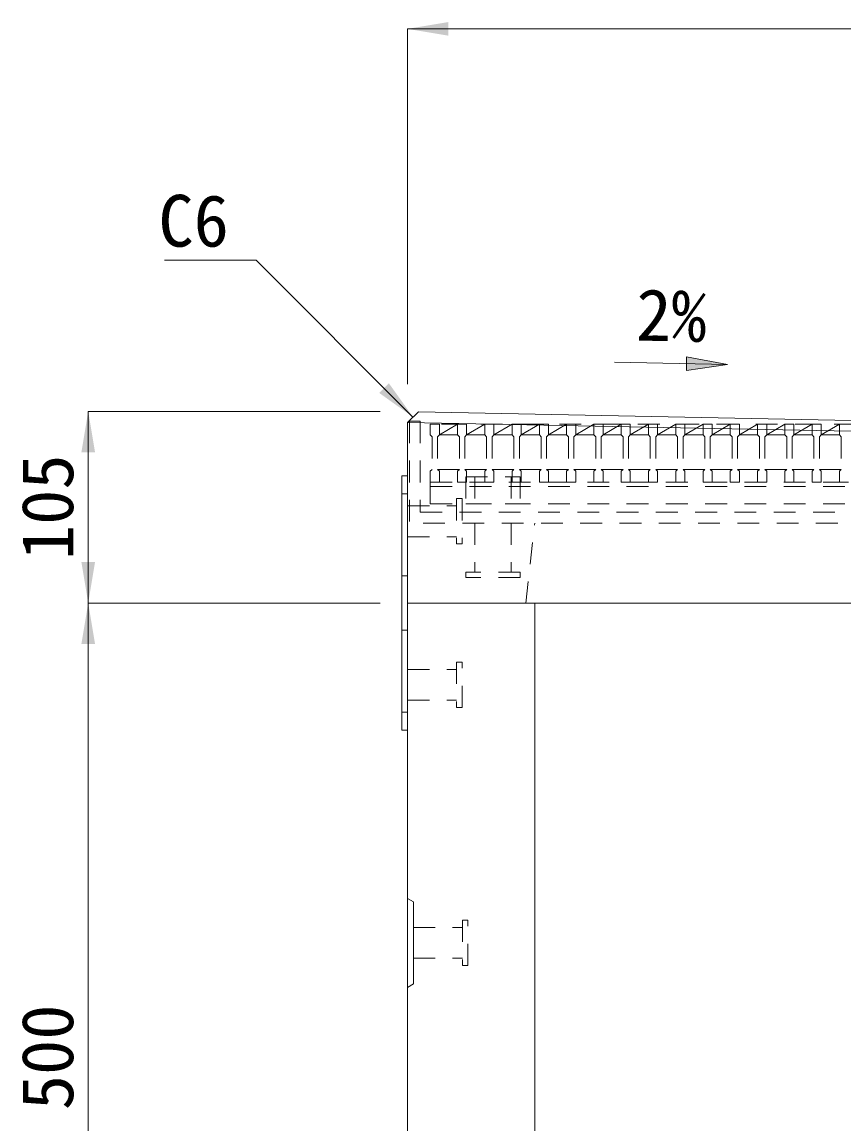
# Model space of a CAD drawing. Units: millimetres at full size, sheet at 1:40. Extents: x 69750 to 116230, y -28801 to 513.
# Drawn here: x 74088 to 74540, y -22546 to -21940 of the extents above; entities that cross this region are included whole.
import ezdxf
from ezdxf.enums import TextEntityAlignment as Align

# ---------------------------------------------------------------- set-up
doc = ezdxf.new("R2010")
doc.units = ezdxf.units.MM
doc.header["$LTSCALE"] = 40
doc.linetypes.add('USER1', pattern=[0.54, 0.3, -0.24])
doc.linetypes.add('USER4', pattern=[0.54, 0.3, -0.24])
for name, color, linetype, lineweight in [('インサート', 92, 'USER1', 5), ('グレーチング', 7, 'USER1', 5), ('ジョイント', 7, 'Continuous', 5), ('受枠', 3, 'USER1', 9), ('寸法線', 7, 'Continuous', 9), ('引出線', 4, 'Continuous', 9), ('本体', 7, 'Continuous', 20)]:
    doc.layers.add(name, color=color, linetype=linetype, lineweight=lineweight)
doc.styles.add('ＭＳ ゴシック', font='')
doc.styles.get('ＭＳ ゴシック').set_extended_font_data('MS Gothic')

# ---------------------------------------------------------------- blocks, each defined once
blk = doc.blocks.new('filled_arrow')
at = {"color": 0, "linetype": 'Continuous', "lineweight": -2}
blk.add_solid([(7.5, 1.25), (0, 0), (7.5, -1.25)], dxfattribs=at)

msp = doc.modelspace()

# ---------------------------------------------------------------- hatches: boundary and pattern name
at = {"layer": '引出線'}
msp.add_hatch(color=256, dxfattribs=at).paths.add_polyline_path([(74453.73, -22123.84), (74453.58, -22131.34), (74476.15, -22128.04)])

# ---------------------------------------------------------------- linework, layer by layer
at = {"layer": 'インサート'}
for p, q in [((74332.25, -22189.74), (74332.25, -22204.74)), ((74332.25, -22189.74), (74362.25, -22189.74)), ((74337.25, -22189.74), (74337.25, -22204.74)), ((74357.25, -22189.74), (74357.25, -22204.74)), ((74362.25, -22189.74), (74362.25, -22204.74)), ((74327.25, -22201.75), (74327.25, -22226.74)), ((74327.25, -22201.75), (74330.25, -22201.75)), ((74330.25, -22201.75), (74330.25, -22226.74)), ((74300.25, -22205.74), (74327.25, -22205.74)), ((74332.25, -22204.74), (74362.25, -22204.74)), ((74337.25, -22215.24), (74337.25, -22242.24)), ((74357.25, -22215.24), (74357.25, -22242.24)), ((74300.25, -22222.75), (74327.25, -22222.75)), ((74327.25, -22226.74), (74330.25, -22226.74)), ((74362.25, -22242.24), (74332.25, -22242.24)), ((74332.25, -22245.24), (74332.25, -22242.24)), ((74362.25, -22245.24), (74332.25, -22245.24)), ((74362.25, -22245.24), (74362.25, -22242.24))]:
    msp.add_line(p, q, dxfattribs=at)
at = {"layer": 'インサート', "linetype": 'USER4', "lineweight": 9}
for p, q in [((74330.25, -22291.74), (74327.25, -22291.74)), ((74327.25, -22291.74), (74327.25, -22316.74)), ((74330.25, -22316.74), (74330.25, -22291.74)), ((74300.25, -22295.74), (74327.25, -22295.74)), ((74300.25, -22295.74), (74300.25, -22312.74)), ((74300.25, -22312.74), (74327.25, -22312.74)), ((74327.25, -22316.74), (74330.25, -22316.74)), ((74333.45, -22433.74), (74330.45, -22433.74)), ((74330.45, -22433.74), (74330.45, -22458.74)), ((74333.45, -22458.74), (74333.45, -22433.74)), ((74303.45, -22437.74), (74330.45, -22437.74)), ((74303.45, -22437.74), (74303.45, -22454.74)), ((74303.45, -22454.74), (74330.45, -22454.74)), ((74330.45, -22458.74), (74333.45, -22458.74))]:
    msp.add_line(p, q, dxfattribs=at)
at = {"layer": 'グレーチング'}
for p, q in [((74827.75, -22160.74), (74312.75, -22160.74)), ((74312.75, -22160.74), (74312.75, -22166.74)), ((74312.75, -22160.74), (74317.75, -22160.74)), ((74317.75, -22160.74), (74317.75, -22166.74)), ((74317.75, -22166.74), (74327.75, -22160.74)), ((74327.75, -22160.74), (74327.75, -22166.74)), ((74327.75, -22160.74), (74332.75, -22160.74)), ((74332.75, -22160.74), (74332.75, -22166.74)), ((74332.75, -22166.74), (74342.75, -22160.74)), ((74342.75, -22160.74), (74342.75, -22166.74)), ((74342.75, -22160.74), (74347.75, -22160.74)), ((74347.75, -22160.74), (74347.75, -22166.74)), ((74347.75, -22166.74), (74357.75, -22160.74)), ((74357.75, -22160.74), (74357.75, -22166.74)), ((74357.75, -22160.74), (74362.75, -22160.74)), ((74362.75, -22160.74), (74362.75, -22166.74)), ((74362.75, -22166.74), (74372.75, -22160.74)), ((74372.75, -22160.74), (74377.75, -22160.74)), ((74372.75, -22160.74), (74372.75, -22166.74)), ((74377.75, -22160.74), (74377.75, -22166.74)), ((74377.75, -22166.74), (74387.75, -22160.74)), ((74387.75, -22160.74), (74387.75, -22166.74)), ((74387.75, -22160.74), (74392.75, -22160.74)), ((74392.75, -22160.74), (74392.75, -22166.74)), ((74392.75, -22166.74), (74402.75, -22160.74)), ((74402.75, -22160.74), (74407.75, -22160.74)), ((74402.75, -22160.74), (74402.75, -22166.74)), ((74407.75, -22160.74), (74407.75, -22166.74)), ((74407.75, -22166.74), (74417.75, -22160.74)), ((74417.75, -22160.74), (74417.75, -22166.74)), ((74417.75, -22160.74), (74422.75, -22160.74)), ((74422.75, -22160.74), (74422.75, -22166.74)), ((74422.75, -22166.74), (74432.75, -22160.74)), ((74432.75, -22160.74), (74437.75, -22160.74)), ((74432.75, -22160.74), (74432.75, -22166.74)), ((74437.75, -22160.74), (74437.75, -22166.74)), ((74437.75, -22166.74), (74447.75, -22160.74)), ((74447.75, -22160.74), (74447.75, -22166.74)), ((74447.75, -22160.74), (74452.75, -22160.74)), ((74452.75, -22160.74), (74452.75, -22166.74)), ((74452.75, -22166.74), (74462.75, -22160.74)), ((74462.75, -22160.74), (74462.75, -22166.74)), ((74462.75, -22160.74), (74467.75, -22160.74)), ((74467.75, -22160.74), (74467.75, -22166.74)), ((74467.75, -22166.74), (74477.75, -22160.74)), ((74477.75, -22160.74), (74482.75, -22160.74)), ((74477.75, -22160.74), (74477.75, -22166.74)), ((74482.75, -22160.74), (74482.75, -22166.74)), ((74482.75, -22166.74), (74492.75, -22160.74)), ((74492.75, -22160.74), (74492.75, -22166.74)), ((74492.75, -22160.74), (74497.75, -22160.74)), ((74497.75, -22160.74), (74497.75, -22166.74)), ((74497.75, -22166.74), (74507.75, -22160.74)), ((74507.75, -22160.74), (74507.75, -22166.74)), ((74507.75, -22160.74), (74512.75, -22160.74)), ((74512.75, -22160.74), (74512.75, -22166.74)), ((74512.75, -22166.74), (74522.75, -22160.74)), ((74522.75, -22160.74), (74522.75, -22166.74)), ((74522.75, -22160.74), (74527.75, -22160.74)), ((74527.75, -22160.74), (74527.75, -22166.74)), ((74527.75, -22166.74), (74537.75, -22160.74)), ((74537.75, -22160.74), (74542.75, -22160.74)), ((74537.75, -22160.74), (74537.75, -22166.74)), ((74312.75, -22166.74), (74313.75, -22167.74)), ((74313.75, -22167.74), (74313.75, -22185.74)), ((74317.75, -22166.74), (74316.75, -22167.74)), ((74316.75, -22167.74), (74316.75, -22185.74)), ((74317.75, -22166.74), (74327.75, -22166.74)), ((74327.75, -22166.74), (74328.75, -22167.74)), ((74328.75, -22167.74), (74328.75, -22185.74)), ((74332.75, -22166.74), (74331.75, -22167.74)), ((74331.75, -22167.74), (74331.75, -22185.74)), ((74332.75, -22166.74), (74342.75, -22166.74)), ((74342.75, -22166.74), (74343.75, -22167.74)), ((74343.75, -22167.74), (74343.75, -22185.74)), ((74347.75, -22166.74), (74346.75, -22167.74)), ((74346.75, -22167.74), (74346.75, -22185.74)), ((74347.75, -22166.74), (74357.75, -22166.74)), ((74357.75, -22166.74), (74358.75, -22167.74)), ((74358.75, -22167.74), (74358.75, -22185.74)), ((74362.75, -22166.74), (74361.75, -22167.74)), ((74361.75, -22167.74), (74361.75, -22185.74)), ((74362.75, -22166.74), (74372.75, -22166.74)), ((74372.75, -22166.74), (74373.75, -22167.74)), ((74373.75, -22167.74), (74373.75, -22185.74)), ((74377.75, -22166.74), (74376.75, -22167.74)), ((74376.75, -22167.74), (74376.75, -22185.74)), ((74377.75, -22166.74), (74387.75, -22166.74)), ((74387.75, -22166.74), (74388.75, -22167.74)), ((74388.75, -22167.74), (74388.75, -22185.74)), ((74392.75, -22166.74), (74391.75, -22167.74)), ((74391.75, -22167.74), (74391.75, -22185.74)), ((74392.75, -22166.74), (74402.75, -22166.74)), ((74402.75, -22166.74), (74403.75, -22167.74)), ((74403.75, -22167.74), (74403.75, -22185.74)), ((74407.75, -22166.74), (74406.75, -22167.74)), ((74406.75, -22167.74), (74406.75, -22185.74)), ((74407.75, -22166.74), (74417.75, -22166.74)), ((74417.75, -22166.74), (74418.75, -22167.74)), ((74418.75, -22167.74), (74418.75, -22185.74)), ((74422.75, -22166.74), (74421.75, -22167.74)), ((74421.75, -22167.74), (74421.75, -22185.74)), ((74422.75, -22166.74), (74432.75, -22166.74)), ((74432.75, -22166.74), (74433.75, -22167.74)), ((74433.75, -22167.74), (74433.75, -22185.74)), ((74437.75, -22166.74), (74436.75, -22167.74)), ((74436.75, -22167.74), (74436.75, -22185.74)), ((74437.75, -22166.74), (74447.75, -22166.74)), ((74447.75, -22166.74), (74448.75, -22167.74)), ((74448.75, -22167.74), (74448.75, -22185.74)), ((74452.75, -22166.74), (74451.75, -22167.74)), ((74451.75, -22167.74), (74451.75, -22185.74)), ((74452.75, -22166.74), (74462.75, -22166.74)), ((74462.75, -22166.74), (74463.75, -22167.74)), ((74463.75, -22167.74), (74463.75, -22185.74)), ((74467.75, -22166.74), (74466.75, -22167.74)), ((74466.75, -22167.74), (74466.75, -22185.74)), ((74467.75, -22166.74), (74477.75, -22166.74)), ((74477.75, -22166.74), (74478.75, -22167.74)), ((74478.75, -22167.74), (74478.75, -22185.74)), ((74482.75, -22166.74), (74481.75, -22167.74)), ((74481.75, -22167.74), (74481.75, -22185.74)), ((74482.75, -22166.74), (74492.75, -22166.74)), ((74492.75, -22166.74), (74493.75, -22167.74)), ((74493.75, -22167.74), (74493.75, -22185.74)), ((74497.75, -22166.74), (74496.75, -22167.74)), ((74496.75, -22167.74), (74496.75, -22185.74)), ((74497.75, -22166.74), (74507.75, -22166.74)), ((74507.75, -22166.74), (74508.75, -22167.74)), ((74508.75, -22167.74), (74508.75, -22185.74)), ((74512.75, -22166.74), (74511.75, -22167.74)), ((74511.75, -22167.74), (74511.75, -22185.74)), ((74512.75, -22166.74), (74522.75, -22166.74)), ((74522.75, -22166.74), (74523.75, -22167.74)), ((74523.75, -22167.74), (74523.75, -22185.74)), ((74527.75, -22166.74), (74526.75, -22167.74)), ((74526.75, -22167.74), (74526.75, -22185.74)), ((74527.75, -22166.74), (74537.75, -22166.74)), ((74537.75, -22166.74), (74538.75, -22167.74)), ((74538.75, -22167.74), (74538.75, -22185.74)), ((74312.75, -22186.74), (74313.75, -22185.74)), ((74317.75, -22186.74), (74316.75, -22185.74)), ((74316.75, -22185.74), (74328.75, -22185.74)), ((74327.75, -22186.74), (74328.75, -22185.74)), ((74332.75, -22186.74), (74331.75, -22185.74)), ((74331.75, -22185.74), (74343.75, -22185.74)), ((74342.75, -22186.74), (74343.75, -22185.74)), ((74347.75, -22186.74), (74346.75, -22185.74)), ((74346.75, -22185.74), (74358.75, -22185.74)), ((74357.75, -22186.74), (74358.75, -22185.74)), ((74362.75, -22186.74), (74361.75, -22185.74)), ((74361.75, -22185.74), (74373.75, -22185.74)), ((74372.75, -22186.74), (74373.75, -22185.74)), ((74377.75, -22186.74), (74376.75, -22185.74)), ((74376.75, -22185.74), (74388.75, -22185.74)), ((74387.75, -22186.74), (74388.75, -22185.74)), ((74392.75, -22186.74), (74391.75, -22185.74)), ((74391.75, -22185.74), (74403.75, -22185.74)), ((74402.75, -22186.74), (74403.75, -22185.74)), ((74407.75, -22186.74), (74406.75, -22185.74)), ((74406.75, -22185.74), (74418.75, -22185.74)), ((74417.75, -22186.74), (74418.75, -22185.74)), ((74422.75, -22186.74), (74421.75, -22185.74)), ((74421.75, -22185.74), (74433.75, -22185.74)), ((74432.75, -22186.74), (74433.75, -22185.74)), ((74437.75, -22186.74), (74436.75, -22185.74)), ((74436.75, -22185.74), (74448.75, -22185.74)), ((74447.75, -22186.74), (74448.75, -22185.74)), ((74452.75, -22186.74), (74451.75, -22185.74)), ((74451.75, -22185.74), (74463.75, -22185.74)), ((74462.75, -22186.74), (74463.75, -22185.74)), ((74467.75, -22186.74), (74466.75, -22185.74)), ((74466.75, -22185.74), (74478.75, -22185.74)), ((74477.75, -22186.74), (74478.75, -22185.74)), ((74482.75, -22186.74), (74481.75, -22185.74)), ((74481.75, -22185.74), (74493.75, -22185.74)), ((74492.75, -22186.74), (74493.75, -22185.74)), ((74497.75, -22186.74), (74496.75, -22185.74)), ((74496.75, -22185.74), (74508.75, -22185.74)), ((74507.75, -22186.74), (74508.75, -22185.74)), ((74512.75, -22186.74), (74511.75, -22185.74)), ((74511.75, -22185.74), (74523.75, -22185.74)), ((74522.75, -22186.74), (74523.75, -22185.74)), ((74527.75, -22186.74), (74526.75, -22185.74)), ((74526.75, -22185.74), (74538.75, -22185.74)), ((74537.75, -22186.74), (74538.75, -22185.74)), ((74312.75, -22192.74), (74312.75, -22186.74)), ((74317.75, -22192.74), (74317.75, -22186.74)), ((74327.75, -22192.74), (74327.75, -22186.74)), ((74332.75, -22192.74), (74332.75, -22186.74)), ((74342.75, -22192.74), (74342.75, -22186.74)), ((74347.75, -22192.74), (74347.75, -22186.74)), ((74357.75, -22192.74), (74357.75, -22186.74)), ((74362.75, -22192.74), (74362.75, -22186.74)), ((74372.75, -22192.74), (74372.75, -22186.74)), ((74377.75, -22192.74), (74377.75, -22186.74)), ((74387.75, -22192.74), (74387.75, -22186.74)), ((74392.75, -22192.74), (74392.75, -22186.74)), ((74402.75, -22192.74), (74402.75, -22186.74)), ((74407.75, -22192.74), (74407.75, -22186.74)), ((74417.75, -22192.74), (74417.75, -22186.74)), ((74422.75, -22192.74), (74422.75, -22186.74)), ((74432.75, -22192.74), (74432.75, -22186.74)), ((74437.75, -22192.74), (74437.75, -22186.74)), ((74447.75, -22192.74), (74447.75, -22186.74)), ((74452.75, -22192.74), (74452.75, -22186.74)), ((74462.75, -22192.74), (74462.75, -22186.74)), ((74467.75, -22192.74), (74467.75, -22186.74)), ((74477.75, -22192.74), (74477.75, -22186.74)), ((74482.75, -22192.74), (74482.75, -22186.74)), ((74492.75, -22192.74), (74492.75, -22186.74)), ((74497.75, -22192.74), (74497.75, -22186.74)), ((74507.75, -22192.74), (74507.75, -22186.74)), ((74512.75, -22192.74), (74512.75, -22186.74)), ((74522.75, -22192.74), (74522.75, -22186.74)), ((74527.75, -22192.74), (74527.75, -22186.74)), ((74537.75, -22192.74), (74537.75, -22186.74)), ((74312.75, -22192.74), (74317.75, -22192.74)), ((74312.75, -22192.74), (74317.75, -22192.74)), ((74317.75, -22192.74), (74313.75, -22192.74)), ((74327.75, -22192.74), (74332.75, -22192.74)), ((74342.75, -22192.74), (74347.75, -22192.74)), ((74357.75, -22192.74), (74362.75, -22192.74)), ((74372.75, -22192.74), (74377.75, -22192.74)), ((74387.75, -22192.74), (74392.75, -22192.74)), ((74402.75, -22192.74), (74407.75, -22192.74)), ((74417.75, -22192.74), (74422.75, -22192.74)), ((74432.75, -22192.74), (74437.75, -22192.74)), ((74447.75, -22192.74), (74452.75, -22192.74)), ((74462.75, -22192.74), (74467.75, -22192.74)), ((74477.75, -22192.74), (74482.75, -22192.74)), ((74492.75, -22192.74), (74497.75, -22192.74)), ((74507.75, -22192.74), (74512.75, -22192.74)), ((74522.75, -22192.74), (74527.75, -22192.74)), ((74537.75, -22192.74), (74542.75, -22192.74))]:
    msp.add_line(p, q, dxfattribs=at)
at = {"layer": 'ジョイント'}
for p, q in [((74297.05, -22189.24), (74300.25, -22189.24)), ((74297.05, -22189.24), (74297.05, -22329.24)), ((74300.25, -22189.24), (74300.25, -22329.24)), ((74297.05, -22329.24), (74300.25, -22329.24))]:
    msp.add_line(p, q, dxfattribs=at)
at = {"layer": 'ジョイント', "linetype": 'USER4'}
for p, q in [((74297.05, -22199.24), (74300.25, -22199.24)), ((74297.05, -22244.24), (74300.25, -22244.24)), ((74297.05, -22274.24), (74300.25, -22274.24)), ((74297.05, -22319.24), (74300.25, -22319.24))]:
    msp.add_line(p, q, dxfattribs=at)
at = {"layer": '受枠'}
for p, q in [((74301.25, -22159.24), (74301.25, -22215.24)), ((74301.25, -22159.24), (74307.25, -22159.24)), ((74307.25, -22159.24), (74307.25, -22209.24)), ((74307.25, -22209.24), (74833.25, -22209.24)), ((74839.25, -22215.24), (74301.25, -22215.24))]:
    msp.add_line(p, q, dxfattribs=at)
at = {"layer": '受枠', "lineweight": 5}
for p, q in [((74312.75, -22192.74), (74827.75, -22192.74)), ((74312.75, -22192.74), (74312.75, -22209.24)), ((74312.75, -22195.04), (74827.75, -22195.04)), ((74312.75, -22204.74), (74827.75, -22204.74))]:
    msp.add_line(p, q, dxfattribs=at)
at = {"layer": '寸法線'}
for p, q in [((74300.25, -21943.3), (74570.25, -21943.3)), ((74300.25, -22138.84), (74300.25, -21943.3)), ((74124.65, -22153.84), (74124.65, -22259.24)), ((74285.25, -22153.84), (74124.65, -22153.84)), ((74124.65, -22259.24), (74124.65, -22759.24)), ((74285.25, -22259.24), (74124.65, -22259.24)), ((74285.25, -22259.24), (74124.65, -22259.24))]:
    msp.add_line(p, q, dxfattribs=at)
at = {"layer": '引出線', "lineweight": 13}
msp.add_line((74414.05, -22126.79), (74476.15, -22128.04), dxfattribs=at)
at = {"layer": '引出線'}
msp.add_lwpolyline([(74303.25, -22156.9), (74217, -22070.66), (74166.67, -22070.66)], dxfattribs=at)
at = {"layer": '引出線', "lineweight": 13}
msp.add_lwpolyline([(74453.73, -22123.84), (74453.58, -22131.34), (74476.15, -22128.04)], close=True, dxfattribs=at)
at = {"layer": '本体'}
for p, q in [((74300.25, -22159.84), (74306.25, -22153.96)), ((74306.25, -22153.96), (74570.25, -22159.24)), ((74300.25, -22159.84), (74300.25, -22259.24)), ((74300.25, -22259.24), (74300.25, -23009.24)), ((74840.25, -22259.24), (74300.25, -22259.24)), ((74370.25, -22665.21), (74370.25, -22259.24))]:
    msp.add_line(p, q, dxfattribs=at)
at = {"layer": '本体', "lineweight": 5}
msp.add_line((74300.25, -22159.84), (74570.25, -22165.24), dxfattribs=at)
at = {"layer": '本体', "linetype": 'USER1', "lineweight": 9}
msp.add_line((74365.25, -22259.24), (74370.25, -22215.24), dxfattribs=at)
at = {"layer": '本体', "lineweight": 9}
for p, q in [((74300.25, -22421.74), (74303.45, -22423.74)), ((74303.45, -22423.74), (74303.45, -22468.74)), ((74303.45, -22468.74), (74300.25, -22470.74))]:
    msp.add_line(p, q, dxfattribs=at)

# ---------------------------------------------------------------- block references
at = {"layer": '寸法線', "xscale": 3, "yscale": 3}
msp.add_blockref('filled_arrow', (74300.25, -21943.3), dxfattribs=at)
for p, rotation in [((74124.65, -22153.84), 270), ((74124.65, -22259.24), 90), ((74124.65, -22259.24), 270)]:
    msp.add_blockref('filled_arrow', p, dxfattribs=dict(at, rotation=rotation))
at = {"layer": '引出線', "xscale": 3, "yscale": 3, "rotation": 135}
msp.add_blockref('filled_arrow', (74303.25, -22156.9), dxfattribs=at)

# ---------------------------------------------------------------- texts
at = {"layer": '寸法線', "style": 'ＭＳ ゴシック'}
for s, p in [('105', (74102.15, -22206.54)), ('500', (74102.15, -22509.24))]:
    msp.add_text(s, height=28.48, rotation=90, dxfattribs=at).set_placement(p, align=Align.MIDDLE_CENTER)
at = {"layer": '引出線', "style": 'ＭＳ ゴシック'}
msp.add_text('C6', height=28.48, dxfattribs=at).set_placement((74202, -22034.66), align=Align.TOP_RIGHT)
msp.add_text('2%', height=28.48, rotation=359, dxfattribs=at).set_placement((74445.37, -22100.91), align=Align.MIDDLE_CENTER)

doc.saveas('drawing.dxf')
